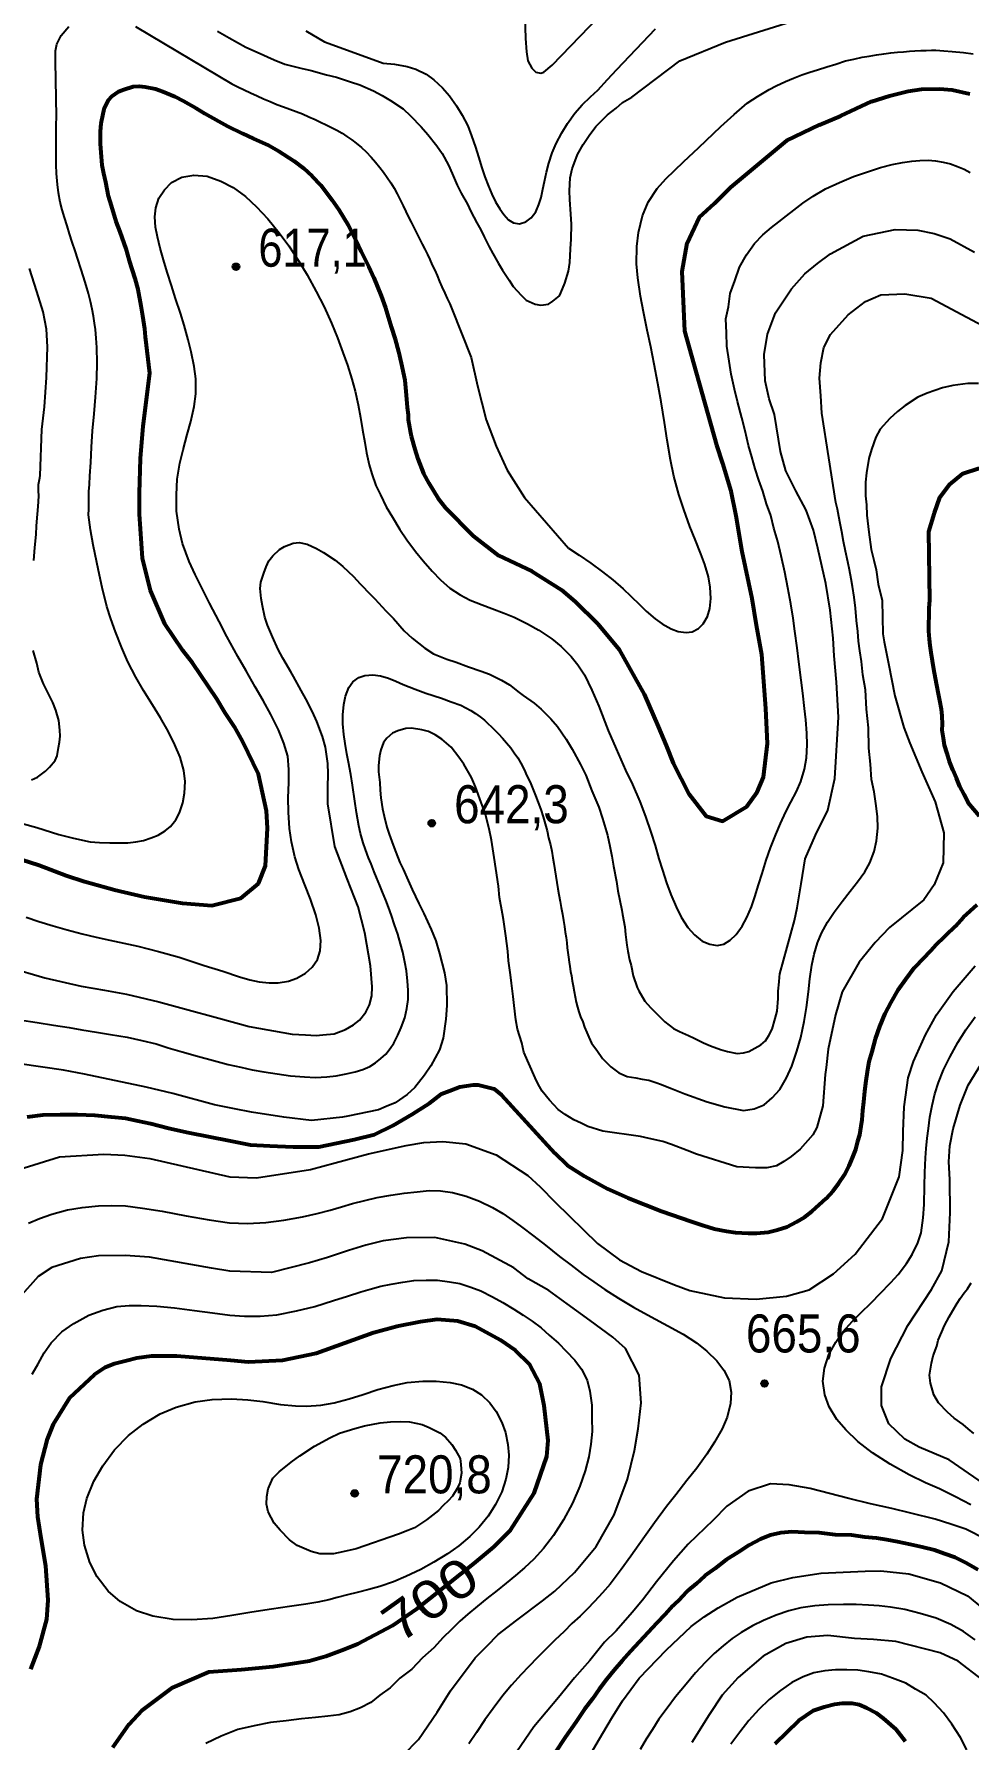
# Model space of a CAD drawing. Header units: metres. Extents: x 552626 to 559174, y 1843804 to 1852371.
# Drawn here: x 557760 to 558177, y 1846339 to 1847101 of the extents above; entities that cross this region are included whole.
import ezdxf
from ezdxf.enums import TextEntityAlignment as Align

# ---------------------------------------------------------------- set-up
doc = ezdxf.new("R2010")
doc.units = ezdxf.units.M
doc.header["$LTSCALE"] = 6.8
for name, color, linetype, lineweight in [('1', 7, 'Continuous', 25), ('2', 7, 'Continuous', 53), ('5', 7, 'Continuous', 25)]:
    doc.layers.add(name, color=color, linetype=linetype, lineweight=lineweight)
doc.layers.add('4', color=7, linetype='Continuous')

msp = doc.modelspace()

# ---------------------------------------------------------------- hatches: boundary and pattern name
at = {"layer": '5'}
for points in [[(557851.4, 1846997.15, 1), (557848.4, 1846997.15, 1)], [(557938.79, 1846748.51, 1), (557935.79, 1846748.51, 1)], [(558087.38, 1846498.22, 1), (558084.38, 1846498.22, 1)], [(557904.39, 1846449.14, 1), (557901.39, 1846449.14, 1)]]:
    msp.add_hatch(color=256, dxfattribs=at).paths.add_polyline_path(points)

# ---------------------------------------------------------------- linework, layer by layer
at = {"layer": '1'}
for points in [[(557978.89, 1847109.08), (557979.23, 1847099.07), (557979.68, 1847093.16), (557980.13, 1847089.07), (557981.95, 1847085.89), (557983.76, 1847084.07), (557986.03, 1847083.61), (557987.39, 1847084.07), (557991.01, 1847087.25), (558011.94, 1847108.8)], [(557769.6, 1847053.38), (557769.61, 1847057.27), (557769.66, 1847060.31), (557769.69, 1847064.26), (557769.37, 1847088.75), (557769.37, 1847093.64), (557769.86, 1847096.58), (557771.81, 1847100.49), (557775.22, 1847104.41)], [(557804.99, 1847104.41), (557848.04, 1847078.89), (557850.69, 1847077.55), (557853.48, 1847076.15), (557856.44, 1847074.75), (557859.3, 1847073.41), (557862.24, 1847072.07), (557865.17, 1847070.89), (557868.11, 1847069.66), (557871.05, 1847068.63), (557873.95, 1847067.54), (557876.83, 1847066.48), (557879.65, 1847065.41), (557882.44, 1847064.09), (557885.18, 1847062.96), (557887.7, 1847061.68), (557890.15, 1847060.57), (557892.56, 1847059.38), (557894.91, 1847058.11), (557897.24, 1847056.75), (557899.35, 1847055.35), (557901.59, 1847053.78), (557903.61, 1847052.32), (557905.87, 1847050.37), (557908.02, 1847048.41), (557910.23, 1847046.07), (557912.2, 1847043.79), (557914.1, 1847041.47), (557915.79, 1847039.31), (557917.4, 1847037.07), (557918.97, 1847034.69), (557920.45, 1847032.23), (557921.89, 1847029.64), (557923.23, 1847027), (557924.53, 1847024.37), (557925.79, 1847021.77), (557926.99, 1847019.35), (557928.16, 1847016.99), (557929.37, 1847014.61), (557930.55, 1847012.26), (557931.89, 1847009.59), (557933.08, 1847007.24), (557934.23, 1847004.91), (557935.34, 1847002.62), (557936.39, 1847000.39), (557937.54, 1846997.9), (557938.61, 1846995.54), (557939.72, 1846993.18), (557940.78, 1846990.58), (557941.87, 1846988.17), (557943.07, 1846985.32), (557944.2, 1846982.92)], [(557841.7, 1847102.39), (557846.79, 1847099.4), (557854.25, 1847095.27), (557859.42, 1847092.95), (557866.88, 1847089.56), (557871.66, 1847087.7), (557878.86, 1847085.87), (557883.48, 1847084.74), (557890.35, 1847082.86), (557894.71, 1847081.78), (557901.02, 1847079.76), (557905.16, 1847078.41), (557911.28, 1847075.79), (557915.11, 1847073.65), (557918.95, 1847071.34), (557924.53, 1847067.66), (557927.88, 1847064.55), (557932.51, 1847059.68)], [(557881.1, 1847102.45), (557889.39, 1847097.56), (557907.91, 1847090.88), (557915.59, 1847088.07), (557920.74, 1847087.69), (557926.32, 1847086.62), (557930.15, 1847085.37), (557934.84, 1847083.15), (557938.22, 1847080.63), (557942.07, 1847077.08), (557945.18, 1847073.49), (557948.4, 1847069.04), (557950.95, 1847064.92), (557953.34, 1847060.03), (557955.11, 1847055.64), (557956.77, 1847050.59), (557958.13, 1847046.18), (557959.66, 1847041.3), (557961.06, 1847037.23), (557962.61, 1847033.07), (557964.16, 1847029.53), (557965.79, 1847026.19), (557967.65, 1847023.05), (557969.44, 1847020.48), (557971.54, 1847018.14), (557973.83, 1847016.82), (557976.46, 1847016.3), (557979.25, 1847017.12), (557981.73, 1847019.01), (557983.76, 1847021.67), (557985.16, 1847024.91), (557986.11, 1847028.07), (557986.93, 1847031.75), (557987.59, 1847035.21), (557988.52, 1847039.45), (557989.52, 1847043.35), (557991.09, 1847047.99), (557992.86, 1847052.16), (557995.32, 1847056.98), (557997.89, 1847061.17), (558001.22, 1847065.74), (558004.49, 1847069.47), (558008.12, 1847073.11), (558011.45, 1847076.05), (558015.78, 1847080.84), (558019.98, 1847085.31), (558037.25, 1847103.43)], [(557932.51, 1847059.68), (557935.48, 1847056.28), (557939.57, 1847051.09), (557941.95, 1847047.71), (557944.71, 1847042.54), (557946.38, 1847038.82), (557948.64, 1847033.59), (557950.46, 1847030.06), (557953.2, 1847025.05), (557954.75, 1847021.74), (557957.39, 1847016.8), (557959.17, 1847013.6), (557960.7, 1847010.44), (557962.87, 1847006.04), (557964.54, 1847003.07), (557967.06, 1846998.53), (557968.89, 1846995.59), (557971.9, 1846991.11), (557973.72, 1846988.32), (557977.16, 1846984.39), (557979.49, 1846982.25), (557983.53, 1846980.39), (557985.99, 1846979.92), (557989.42, 1846980.48), (557991.35, 1846981.78), (557994.31, 1846984.2), (557995, 1846985.44), (557996.76, 1846989.72), (557998.38, 1846995.15), (557999.02, 1846998.96), (557999.31, 1847005.15), (557999.57, 1847009.42), (557999.71, 1847016.17), (557999.45, 1847020.55), (557999.03, 1847027.15), (557998.83, 1847031.04), (557999.16, 1847036.9), (557999.94, 1847040.9), (558002.37, 1847047.33), (558004.94, 1847051.7), (558007.63, 1847055.83), (558010.59, 1847059.75), (558015.8, 1847065), (558019.7, 1847068.03), (558022.43, 1847070.53), (558026.64, 1847072.84), (558048.04, 1847089.07), (558068.4, 1847097.44), (558100.24, 1847107.39)], [(558087.99, 1847076.26), (558091.11, 1847077.9), (558095.19, 1847079.91), (558098.75, 1847081.4), (558102.61, 1847082.93), (558106.07, 1847084.02), (558109.61, 1847085.13), (558113.73, 1847086.45), (558117.69, 1847087.66), (558121.98, 1847089.06), (558125.69, 1847089.88), (558129.46, 1847090.82), (558132.61, 1847091.21), (558135.87, 1847091.73), (558139.14, 1847092.19), (558142.23, 1847092.62), (558145.3, 1847092.97), (558147.96, 1847093.21), (558150.69, 1847093.43), (558153.04, 1847093.58), (558155.67, 1847093.68), (558158.04, 1847093.79), (558160.38, 1847093.84), (558162.43, 1847093.81), (558165.88, 1847093.65), (558169.63, 1847093.29), (558174.76, 1847092.84), (558179.01, 1847092.21)], [(557944.2, 1846982.92), (557945.37, 1846980.54), (557946.34, 1846978.32), (557954.84, 1846956.63), (557957.77, 1846943.9), (557961.67, 1846928.73), (557966.06, 1846916.99), (557970.94, 1846906.23), (557978.75, 1846893.99), (557998.29, 1846871.41), (558003.09, 1846868.24), (558008.37, 1846864.73), (558013.51, 1846860.88), (558018.21, 1846857.22), (558022.74, 1846853.25), (558026.2, 1846850.02), (558030.17, 1846846.15), (558033.1, 1846843.31), (558037.11, 1846839.85), (558040.2, 1846837.67), (558044.21, 1846835.34), (558047.35, 1846834.23), (558050.85, 1846833.67), (558053.63, 1846834.07), (558056.42, 1846835.56), (558058.53, 1846837.66), (558060.41, 1846840.84), (558061.47, 1846844.51), (558061.98, 1846848.9), (558061.59, 1846853.93), (558060.8, 1846858.6), (558059.21, 1846864.14), (558057.47, 1846868.9), (558054.96, 1846875.26), (558052.57, 1846881.12), (558049.79, 1846888.62), (558047.58, 1846895.44), (558045.44, 1846903.51), (558043.95, 1846910.86), (558042.43, 1846919.61), (558041.24, 1846927.56), (558039.73, 1846936.84), (558038.32, 1846944.97), (558036.67, 1846953.57), (558035.08, 1846961.28), (558033.47, 1846968.81), (558031.8, 1846976.94), (558030.45, 1846983.92), (558029.25, 1846992.15), (558028.77, 1846998.45), (558028.85, 1847006.18), (558029.65, 1847012.49), (558031.44, 1847019.93), (558033.96, 1847025.96), (558037.91, 1847032.03), (558041.86, 1847036.45), (558049.72, 1847044.07), (558056.52, 1847050.35), (558066.4, 1847059.76), (558072.38, 1847065.12), (558078.13, 1847070.2), (558080.6, 1847071.8), (558082.78, 1847073.17), (558085, 1847074.57), (558087.99, 1847076.26)], [(557815.14, 1846743.22), (557818.31, 1846745.09), (557820.7, 1846747.08), (557822.99, 1846750.03), (557824.64, 1846753.19), (557826.11, 1846757.58), (557826.96, 1846761.9), (557827.18, 1846767.22), (557826.59, 1846772.1), (557824.9, 1846778), (557822.61, 1846783.49), (557819.57, 1846789.63), (557816.18, 1846795.55), (557812.56, 1846801.46), (557808.64, 1846807.78), (557805.19, 1846813.72), (557801.61, 1846820.7), (557798.85, 1846826.95), (557796.08, 1846834.03), (557794.05, 1846839.85), (557792.28, 1846845.39), (557790.19, 1846853.81), (557788.48, 1846861.47), (557786.11, 1846872.95), (557785, 1846879.58), (557784.02, 1846886.35), (557784.15, 1846888.87), (557784.15, 1846891.5), (557784.24, 1846894.43), (557784.2, 1846896.72), (557784.43, 1846899.89), (557784.6, 1846903.74), (557785.01, 1846909.64), (557785.39, 1846916.48), (557785.88, 1846923.81), (557786.55, 1846931.49), (557787.19, 1846938.84), (557787.72, 1846947.23), (557787.93, 1846954.23), (557787.82, 1846960.99), (557787.53, 1846965.22), (557787.12, 1846969.02), (557786.72, 1846971.96), (557786.24, 1846975.09), (557785.65, 1846978.25), (557784.9, 1846981.65), (557783.99, 1846985.15), (557782.96, 1846988.79), (557781.79, 1846992.58), (557780.6, 1846996.36), (557779.27, 1847000.52), (557778.06, 1847004.2), (557776.8, 1847008.1), (557775.6, 1847011.77), (557774.48, 1847015.35), (557773.37, 1847019.11), (557772.34, 1847022.61), (557771.42, 1847026.02), (557770.68, 1847030.19), (557770.14, 1847033.91), (557769.77, 1847038.76), (557769.62, 1847042.71), (557769.56, 1847046.83), (557769.57, 1847050.46), (557769.6, 1847053.38)], [(558091.77, 1846874.44), (558090.09, 1846880.38), (558088.63, 1846886.07), (558086.81, 1846891.23), (558085.14, 1846896.87), (558083.31, 1846901.74), (558081.7, 1846906.87), (558080.16, 1846912.16), (558078.78, 1846917.25), (558077.19, 1846923.89), (558075.68, 1846929.69), (558073.83, 1846936.9), (558072.53, 1846942.51), (558070.92, 1846949.2), (558070.16, 1846954.95), (558069.02, 1846961.66), (558068.96, 1846967.58), (558068.66, 1846973.86), (558069.82, 1846979.22), (558070.6, 1846985.18), (558072.62, 1846990.85), (558074.74, 1846996.96), (558077.83, 1847002.38), (558081.45, 1847007.48), (558085.08, 1847011.38), (558089.02, 1847014.66), (558092.28, 1847017.19), (558095.73, 1847019.8), (558098.93, 1847022.36), (558102.92, 1847025.47), (558107.54, 1847028.6), (558113.09, 1847031.9), (558119.3, 1847034.75), (558125.64, 1847037.44), (558131.86, 1847039.6), (558137.64, 1847041.45), (558142.85, 1847042.81), (558147.54, 1847043.75), (558151.61, 1847044.36), (558155.29, 1847044.61), (558158.9, 1847044.72), (558162.28, 1847044.45), (558165.72, 1847043.88), (558168.93, 1847043.07), (558171.98, 1847041.95), (558174.97, 1847040.72), (558177.78, 1847039.21)], [(557826.26, 1846915.4), (557828.09, 1846922.16), (557829.77, 1846928.01), (557831.26, 1846934.64), (557831.98, 1846940.41), (557831.92, 1846947.1), (557831.21, 1846952.63), (557829.9, 1846959.19), (557828.61, 1846964.47), (557826.77, 1846971.02), (557825.1, 1846976.46), (557822.95, 1846983), (557821.1, 1846988.73), (557819.21, 1846994.73), (557817.6, 1847000.29), (557816.11, 1847005.39), (557814.81, 1847010.45), (557813.95, 1847014.78), (557813.64, 1847019.49), (557814.1, 1847023.52), (557815.47, 1847027.81), (557817.9, 1847031.48), (557821.14, 1847034.82), (557825.76, 1847037.16), (557831.05, 1847038), (557837.07, 1847037.57), (557843.14, 1847035.36), (557848.64, 1847032.55), (557854.13, 1847028.5), (557859.01, 1847023.92), (557864.14, 1847018.55), (557869.16, 1847012.26), (557873.45, 1847006.5), (557877.92, 1846999.65), (557881.63, 1846993.45), (557885.76, 1846986.1), (557889.21, 1846979.17), (557892.51, 1846971.91), (557895.18, 1846965.39), (557897.62, 1846958.87), (557899.7, 1846953.18), (557901.68, 1846946.91), (557903.13, 1846941.57), (557904.45, 1846935.45), (557905.47, 1846929.81), (557906.42, 1846924.26), (557907.37, 1846918.6), (557908.16, 1846914.05), (557909.33, 1846908.64), (557910.51, 1846904.62), (557912.38, 1846899.4), (557914.36, 1846895.18), (557917.02, 1846889.91), (557919.73, 1846885.19), (557923.04, 1846879.77), (557926.25, 1846875.08), (557930, 1846869.98), (557933.44, 1846865.69), (557937.47, 1846861.07), (557941.19, 1846857.28), (557945.4, 1846853.53), (557949.98, 1846850.59), (557954.45, 1846848.18), (557959.77, 1846846.07), (557964.17, 1846844.46)], [(558086.16, 1846946.1), (558085.71, 1846957.92), (558087.25, 1846967.07), (558090.72, 1846976.6), (558097.86, 1846987.31), (558103.94, 1846993.94), (558109.5, 1846998.54), (558115.39, 1847002.87), (558129.86, 1847010.77), (558144.27, 1847013.79), (558154.35, 1847013.43), (558161.67, 1847011.99), (558168.79, 1847009.61), (558179.66, 1847003.71)], [(557761.75, 1846899.89), (557762.34, 1846902.82), (557762.49, 1846903.88), (557763.26, 1846924.37), (557764.41, 1846934.59), (557765.36, 1846947.65), (557765.8, 1846961.36), (557765.25, 1846969.2), (557763.85, 1846976.93), (557760.98, 1846986.05), (557757.69, 1846996.28)], [(558119.66, 1846882.37), (558119.07, 1846885.51), (558118.41, 1846888.86), (558117.68, 1846891.88), (558111.46, 1846931.68), (558110.97, 1846939.5), (558110.48, 1846947.33), (558110.97, 1846954.18), (558112.44, 1846961.03), (558115.36, 1846966.91), (558123.17, 1846975.71), (558130.98, 1846981.59), (558137.81, 1846984.52), (558148.54, 1846985.01), (558160.25, 1846983.05), (558192.16, 1846966.14)], [(558016.89, 1846738.29), (558017.75, 1846733.74), (558018.39, 1846729.36), (558019.82, 1846722.51), (558020.44, 1846718.31), (558022.18, 1846709.69), (558022.42, 1846707.82), (558023.49, 1846702.26), (558023.83, 1846698.79), (558024.42, 1846694.11), (558024.85, 1846691.41), (558025.53, 1846687.5), (558026.31, 1846685.04), (558027.27, 1846680.41), (558028.97, 1846675.2), (558029.74, 1846673.59), (558032.41, 1846668.99), (558034.95, 1846666.17), (558038.85, 1846662.29), (558041.34, 1846659.84), (558045.24, 1846656.82), (558047.88, 1846655.44), (558051.9, 1846653.66), (558054.52, 1846652.47), (558058.67, 1846650.42), (558061.69, 1846649.09), (558066.27, 1846647.39), (558069.33, 1846646.53), (558073.71, 1846645.66), (558076.43, 1846645.9), (558078.82, 1846646.58), (558084.26, 1846649.45), (558086.25, 1846651.27), (558087.8, 1846653.71), (558089.31, 1846656.49), (558090.61, 1846661.25), (558091.46, 1846664.6), (558091.94, 1846670.17), (558092.02, 1846673.45), (558092.41, 1846677.64), (558092.6, 1846679.72), (558092.66, 1846681.26), (558099.34, 1846705.01), (558100.5, 1846710.7), (558102.22, 1846721.45), (558103.98, 1846732.6), (558108.68, 1846743.25), (558114.2, 1846754.29), (558117.31, 1846768.48), (558118.91, 1846795.85), (558118.09, 1846811.56), (558117.04, 1846823.36), (558116.49, 1846831.2), (558115.21, 1846843.69), (558113.28, 1846855.66), (558109.72, 1846871.46), (558107.72, 1846879.4), (558104.44, 1846888.34), (558099.91, 1846896.97), (558095.34, 1846905.88), (558092.95, 1846914.64), (558092.95, 1846914.64), (558090.32, 1846931.06), (558087.99, 1846938.09), (558086.16, 1846946.1)], [(558181.43, 1846944.98), (558176.61, 1846944.93), (558169.97, 1846944.08), (558165.36, 1846942.97), (558158.56, 1846940.61), (558154.36, 1846938.88), (558148.71, 1846935.15), (558145.2, 1846932.42), (558141.82, 1846929.29), (558137.46, 1846924.55), (558135.63, 1846920.93), (558133.68, 1846915.47), (558132.4, 1846911.41), (558131.38, 1846905.06)], [(557756.21, 1846706.61), (557761.93, 1846704.68), (557768.32, 1846702.74), (557774.49, 1846700.88), (557781.21, 1846699.17), (557787.47, 1846697.6), (557793.62, 1846696.29), (557799.87, 1846694.88), (557806.11, 1846693.65), (557815.24, 1846691.18), (557824.48, 1846688.64), (557835.74, 1846685.01), (557844.06, 1846682.36), (557851.42, 1846679.89), (557856.06, 1846678.62), (557860.23, 1846677.68), (557864.7, 1846677.21), (557868.74, 1846677.2), (557873.3, 1846677.96), (557877.04, 1846679.27), (557881, 1846681.53), (557883.87, 1846684.17), (557886.27, 1846687.59), (557887.42, 1846691.56), (557887.81, 1846696.08), (557887.07, 1846701.63), (557885.54, 1846707.63), (557883.11, 1846714.64), (557880.6, 1846720.98), (557878.01, 1846727.8), (557876.19, 1846733.5), (557874.67, 1846740.22), (557873.82, 1846746.2), (557873.29, 1846753.5), (557873.21, 1846759.81), (557873.43, 1846766.67), (557873.43, 1846772.47), (557872.99, 1846778.44), (557871.33, 1846784.29), (557868.93, 1846790.32), (557865.4, 1846797.17), (557862, 1846803.36), (557858.45, 1846809.47), (557854.41, 1846816.54), (557850.67, 1846823.02), (557845.86, 1846831.97), (557842.32, 1846838.63), (557838.1, 1846846.81), (557835.32, 1846852.2), (557831.69, 1846859.59), (557829.02, 1846865.46), (557826.04, 1846873.43), (557824.56, 1846879.95), (557823.26, 1846887.91), (557823.27, 1846895.16), (557823.69, 1846902.21), (557824.84, 1846909.36), (557826.26, 1846915.4)], [(558131.38, 1846905.06), (558131.03, 1846900.86), (558130.98, 1846894.78), (558131.36, 1846890.75), (558131.63, 1846886.21), (558132.43, 1846878.57), (558133.57, 1846870.8), (558134.7, 1846866.02), (558135.77, 1846861.74), (558136.67, 1846855.36), (558138.43, 1846847.99), (558138.67, 1846833.15), (558139.26, 1846829.59), (558141.19, 1846819.91), (558144.01, 1846805.45), (558148.08, 1846791.3), (558150.82, 1846784.32), (558156.17, 1846771.47), (558162.15, 1846758.14), (558165.91, 1846744.23), (558165.72, 1846730.84), (558161.64, 1846720.98), (558157, 1846714.36), (558141.74, 1846701.96), (558135.25, 1846695.25), (558128.16, 1846686.46), (558120.62, 1846673.15), (558117.58, 1846662.99), (558114.33, 1846647.64), (558113.35, 1846639.46), (558112.92, 1846636.24), (558111.89, 1846622.22), (558109.23, 1846612.61), (558107.39, 1846609.38), (558101.86, 1846602.91), (558097.71, 1846599.68), (558094.49, 1846597.37), (558091.26, 1846595.52), (558086.89, 1846594.59), (558081.82, 1846594.59), (558073.52, 1846595.06), (558055.49, 1846600.72), (558051.31, 1846602.29), (558044.42, 1846604.94), (558040.44, 1846606.34), (558034.39, 1846607.67), (558030.56, 1846608.62), (558013.62, 1846611), (558006.94, 1846613.08), (558003.95, 1846614.46), (558000.72, 1846616.08), (557996.81, 1846618.39), (557993.81, 1846620.7), (557989.89, 1846624.86), (557986.67, 1846628.79), (557984.83, 1846632.02), (557983.44, 1846634.79), (557978.44, 1846646.27), (557977.45, 1846650.42), (557975.64, 1846656.56), (557974.83, 1846660.73), (557974.03, 1846667.09), (557973.62, 1846671.12), (557972.87, 1846677.11), (557972.51, 1846680.77)], [(557759.64, 1846865.91), (557760.14, 1846871.77), (557760.67, 1846877.44), (557760.84, 1846881.36), (557761.23, 1846886.63), (557761.56, 1846890.09), (557761.93, 1846894.69), (557761.71, 1846897.23), (557761.75, 1846899.89)], [(558017.21, 1846639.66), (558020.89, 1846637.01), (558024.58, 1846635.34), (558028.36, 1846634.75), (558031.31, 1846634.26), (558034.24, 1846633.71), (558036.08, 1846633.15), (558037.8, 1846632.56), (558039.47, 1846632.01), (558044.33, 1846629.96), (558050.27, 1846627.67), (558060.23, 1846624), (558068.16, 1846621.79), (558076.47, 1846620.22), (558081.27, 1846620.93), (558085.73, 1846622.72), (558089.36, 1846625.84), (558092.7, 1846629.63), (558095.69, 1846634.81), (558098.06, 1846640.06), (558100.38, 1846646.67), (558102.12, 1846652.78), (558103.63, 1846659.93), (558104.64, 1846666.15), (558105.47, 1846673.15), (558106.19, 1846679.04), (558107, 1846685.14), (558107.98, 1846690.06), (558109.47, 1846695.09), (558111.31, 1846699.45), (558114, 1846704.28), (558117.02, 1846708.86), (558120.56, 1846713.59), (558124.16, 1846718.11), (558127.46, 1846722.29), (558130.61, 1846726.81), (558132.92, 1846730.87), (558134.9, 1846735.94), (558135.95, 1846740.7), (558136.45, 1846746.3), (558136.28, 1846751.5), (558135.63, 1846757.29), (558134.78, 1846762.57), (558133.72, 1846768.12), (558133.2, 1846774.87), (558132.45, 1846782.06), (558132.33, 1846791.21), (558131.47, 1846799.49), (558130.97, 1846808.1), (558129.84, 1846814.79), (558129.16, 1846820.73), (558128.42, 1846825.48), (558127.92, 1846829.92), (558127.49, 1846834.25), (558127.02, 1846839.13), (558126.51, 1846844.55), (558125.86, 1846849.59), (558125.2, 1846854.32), (558124.56, 1846857.75), (558123.76, 1846861.71), (558123.01, 1846865.36), (558121.98, 1846870.06), (558121.16, 1846874.36), (558120.35, 1846878.67), (558119.66, 1846882.37)], [(557890.97, 1846764.42), (557891.06, 1846770.61), (557890.87, 1846775.14), (557889.85, 1846782.52), (557888.49, 1846787.29), (557886.05, 1846793.92), (557883.99, 1846798.22), (557881.08, 1846804.03), (557878.98, 1846807.85), (557875.54, 1846814.07), (557874.33, 1846816.2), (557870.81, 1846822.31), (557868.71, 1846826.14), (557866.2, 1846831.81), (557864.02, 1846837.04), (557862.83, 1846840.51), (557861.72, 1846845.59), (557861.11, 1846848.93), (557860.73, 1846853.45), (557861.05, 1846856.24), (557862.26, 1846860.19), (557863.43, 1846863), (557864.52, 1846865.7), (557866.32, 1846868.02), (557869.3, 1846870.77), (557871.51, 1846872.09), (557875.4, 1846873.62), (557878.13, 1846873.87), (557881.63, 1846873.16), (557885.87, 1846871.22), (557889.03, 1846869.44), (557894.12, 1846865.99), (557897.59, 1846863.29), (557902.34, 1846858.75), (557905.32, 1846855.42), (557910.12, 1846850.51), (557911.85, 1846848.83), (557916.8, 1846843.46), (557920.18, 1846839.99), (557925.04, 1846834.52), (557928.5, 1846831.15), (557934.19, 1846826.74), (557938.01, 1846824.27), (557944.02, 1846821.79), (557948.18, 1846820.41), (557953.75, 1846818.45), (557959.31, 1846816.49), (557963.1, 1846815.06), (557968.47, 1846812.41), (557972.06, 1846810.29), (557976.38, 1846806.94), (557978.06, 1846805.63), (557982.96, 1846802.16), (557986.14, 1846799.52), (557990.49, 1846795.12), (557993.39, 1846791.68), (557997.32, 1846786.1), (557999.96, 1846781.68), (558003.68, 1846774.73), (558006.08, 1846770), (558008.76, 1846763.02), (558011.97, 1846755.63), (558013.53, 1846750.7), (558015.8, 1846743.19), (558016.89, 1846738.29)], [(557964.17, 1846844.46), (557969.61, 1846842.42), (557974.12, 1846840.54), (557980.11, 1846837.57), (557985.11, 1846834.81), (557990.95, 1846830.84), (557995.05, 1846827.48), (557999.53, 1846822.99), (558002.48, 1846819.22), (558005.53, 1846814.83), (558008.72, 1846807.93), (558011.84, 1846800.75), (558016.1, 1846789.98), (558019.64, 1846781.8), (558023.83, 1846772.21), (558026.91, 1846765.82), (558030.17, 1846758.22), (558032.79, 1846751.52), (558035.17, 1846744.46), (558037, 1846738.6), (558038.74, 1846732.69), (558040.32, 1846727.52), (558042.16, 1846721.86), (558044.03, 1846716.73), (558046.36, 1846711.15), (558048.64, 1846706.56), (558051.58, 1846701.97), (558054.6, 1846698.63), (558058.02, 1846695.9), (558061.52, 1846694.5), (558064.69, 1846693.92), (558067.78, 1846694.52), (558070.59, 1846696.25), (558073.24, 1846698.86), (558075.91, 1846702.58), (558077.99, 1846706.42), (558080.05, 1846711.18), (558081.53, 1846715.57), (558083.19, 1846721), (558084.76, 1846726.06), (558086.69, 1846732.09), (558088.59, 1846737.46), (558090.87, 1846743.5), (558092.98, 1846748.47), (558095.42, 1846753.64), (558097.68, 1846757.88), (558100.09, 1846762.72), (558102.05, 1846767.22), (558103.69, 1846772.7), (558104.62, 1846777.69), (558104.97, 1846783.58), (558104.83, 1846788.78), (558104.34, 1846794.78), (558103.79, 1846799.72), (558102.97, 1846806.63), (558102.26, 1846812.39), (558101.25, 1846820.59), (558100.44, 1846826.93), (558099.44, 1846834.35), (558098.66, 1846840.17), (558097.58, 1846846.61), (558096.33, 1846853.71), (558094.88, 1846860.75), (558093.26, 1846867.97), (558091.77, 1846874.44)], [(557758.61, 1846767.97), (557761.22, 1846769.15), (557764.78, 1846771.78), (557766.65, 1846773.53), (557769.13, 1846776.5), (557769.99, 1846778.7), (557770.59, 1846782.29), (557771.03, 1846784.81), (557771.37, 1846787.42), (557771.31, 1846790.17), (557770.77, 1846794.47), (557769.44, 1846799.05), (557768.17, 1846802.4), (557765.62, 1846807.59), (557763.89, 1846810.79), (557761.9, 1846816.05), (557760.93, 1846820.01), (557759.27, 1846825.7)], [(557890.48, 1846635.21), (557894.68, 1846635.73), (557899.15, 1846636.51), (557903.09, 1846637.41), (557906.55, 1846638.55), (557909.65, 1846639.88), (557912.13, 1846641.49), (557914.57, 1846643.36), (557916.75, 1846645.4), (557918.76, 1846647.84), (557920.33, 1846650.3), (557922.21, 1846653.77), (557923.64, 1846657.32), (557925.25, 1846661.62), (557926.12, 1846665.75), (557926.72, 1846669.72), (557926.77, 1846673.98), (557926.46, 1846677.99), (557926.06, 1846682.56), (557925.3, 1846686.46), (557924.45, 1846690.85), (557923.29, 1846694.71), (557922.09, 1846699.03), (557920.73, 1846703.2), (557919.38, 1846707.24), (557918.02, 1846710.99), (557916.75, 1846714.13), (557915.35, 1846717.75), (557914.05, 1846720.75), (557912.63, 1846724.22), (557911.55, 1846726.82), (557910.18, 1846730.35), (557909.1, 1846733.12), (557907.71, 1846736.86), (557906.66, 1846739.83), (557905.52, 1846743.97), (557904.76, 1846747.31), (557903.76, 1846753.33), (557902.93, 1846758.37), (557901.86, 1846765.58), (557901.1, 1846770.22), (557900.17, 1846775.83), (557899.46, 1846779.56), (557898.62, 1846784.16), (557898.03, 1846788.1), (557897.56, 1846792.89), (557897.55, 1846797), (557897.99, 1846801.61), (557898.83, 1846805.35), (557900.29, 1846809.1), (557902.05, 1846811.62), (557904.69, 1846813.67), (557907.47, 1846814.58), (557911.03, 1846814.85), (557914.37, 1846814.37), (557917.97, 1846813.39), (557921.33, 1846812.02), (557924.58, 1846810.53), (557929.9, 1846808.46), (557934.71, 1846806.62), (557941.65, 1846804.34), (557945.93, 1846802.83), (557950.34, 1846801.23), (557952.47, 1846800.15), (557954.69, 1846798.88)], [(557954.69, 1846798.88), (557956.9, 1846797.57), (557958.95, 1846796.05), (557960.84, 1846794.62), (557962.41, 1846793.05), (557963.94, 1846791.62), (557965.41, 1846790.1), (557967.1, 1846788.43), (557968.86, 1846786.58), (557970.71, 1846784.44), (557972.55, 1846782.25), (557974.15, 1846780.01), (557975.78, 1846777.7), (557977.08, 1846775.29), (557978.53, 1846772.57), (557979.8, 1846769.72), (557981.21, 1846766.82), (557982.45, 1846763.9), (557983.68, 1846760.96), (557984.88, 1846757.8), (557985.95, 1846754.61), (557987.06, 1846751.38), (557987.88, 1846748.28), (557988.78, 1846745.16), (557989.49, 1846742.01), (557990.25, 1846738.88), (557990.85, 1846736.01), (557991.42, 1846733.12), (557991.87, 1846730.52), (557992.29, 1846727.63), (557992.73, 1846724.86), (557993.14, 1846722.07), (557993.64, 1846719.18), (557994.05, 1846716.66), (557994.62, 1846713.61), (557995.08, 1846710.91), (557995.62, 1846707.89), (557996.1, 1846705.14), (557996.53, 1846702.46), (557996.93, 1846699.91), (557997.26, 1846697.45), (557997.55, 1846695.08), (557997.82, 1846692.85), (557998.06, 1846690.71), (557998.34, 1846688.66), (557998.64, 1846686.4), (557998.96, 1846684.49), (557999.28, 1846682.33), (557999.63, 1846680.41), (557999.97, 1846678.18), (558000.43, 1846675.93), (558000.85, 1846673.41), (558001.38, 1846670.94), (558001.82, 1846668.63), (558002.38, 1846666.33), (558003.02, 1846664.28), (558003.76, 1846662.05), (558004.69, 1846659.81), (558005.53, 1846657.41), (558006.51, 1846655.04), (558007.41, 1846652.98), (558008.6, 1846650.32), (558010.95, 1846647.2), (558013.57, 1846643.41), (558017.21, 1846639.66)], [(557972.51, 1846680.77), (557971.63, 1846687.02), (557971.28, 1846691.35), (557970.41, 1846698.27), (557969.31, 1846705.54), (557968.9, 1846708.06), (557967.61, 1846715.31), (557967.06, 1846720.46), (557965.89, 1846728.3), (557965.18, 1846733.24), (557963.93, 1846740.97), (557962.92, 1846745.97), (557961.18, 1846753.07), (557959.44, 1846757.79), (557956.77, 1846764.77), (557955, 1846769.02), (557951.61, 1846774.86), (557949.4, 1846778.1), (557945.9, 1846782.51), (557941.75, 1846786.07), (557938.85, 1846787.99), (557935.81, 1846789.51), (557932.86, 1846790.28), (557928.31, 1846790.95), (557925.67, 1846790.8), (557922.19, 1846789.8), (557919.85, 1846788.75), (557917.28, 1846786.52), (557915.8, 1846784.63), (557914.52, 1846781.24), (557913.99, 1846778.61), (557913.57, 1846774.37), (557913.47, 1846771.42), (557914.05, 1846766.74), (557914.21, 1846763.24), (557914.63, 1846759.88), (557915.34, 1846754.93), (557916.03, 1846751.69), (557917.31, 1846746.82), (557918.27, 1846743.71), (557920.13, 1846738.72), (557921.28, 1846735.63), (557923.09, 1846731.01), (557924.5, 1846728.05), (557926.76, 1846722.92), (557928.59, 1846718.97), (557931.57, 1846712.6), (557933.73, 1846708.21), (557937, 1846701.12), (557939.07, 1846695.96), (557940.81, 1846690.39), (557943.03, 1846681.73), (557943.95, 1846675.96), (557944.11, 1846667.05), (557943.63, 1846661), (557942.42, 1846652.49), (557940.78, 1846647.35), (557936.93, 1846640.21), (557934.13, 1846635.97), (557929.8, 1846630.39), (557926.38, 1846627.3), (557920.96, 1846623.59), (557916.99, 1846621.95), (557913.47, 1846620.46), (557899.87, 1846617.68)], [(557748.35, 1846684.28), (557764.49, 1846679.41), (557780.77, 1846675.7), (557791.19, 1846673.98), (557801.04, 1846672.2), (557815.43, 1846668.68), (557826.87, 1846665.66), (557842.21, 1846661.4), (557855.75, 1846657.78), (557874.96, 1846654.31), (557880.98, 1846653.93), (557885.68, 1846653.75), (557888.69, 1846653.93), (557893.76, 1846654.5), (557898.84, 1846656.39), (557902.41, 1846658.46), (557905.05, 1846660.53), (557907.87, 1846664.12), (557909.56, 1846667.32), (557910.5, 1846671.47), (557910.69, 1846675.43), (557910, 1846684.85), (557907.43, 1846699.62), (557904.4, 1846711.17), (557899.53, 1846723.64), (557894.05, 1846738.19), (557890.93, 1846757.19), (557890.97, 1846764.42)], [(557755.09, 1846748.27), (557760.91, 1846746.64), (557770.77, 1846743.49), (557777.27, 1846741.86), (557784.81, 1846740.18), (557788.93, 1846739.9), (557793.62, 1846739.75), (557797.52, 1846739.7), (557801.61, 1846739.81), (557805.13, 1846740.19), (557808.58, 1846740.83), (557812.05, 1846741.93), (557815.14, 1846743.22)], [(558138.49, 1846571.89), (558146.07, 1846590.52), (558147.61, 1846602.36), (558147.84, 1846610.87), (558148.19, 1846621.83), (558150.02, 1846634.71), (558152.41, 1846642.06), (558157.82, 1846653.95), (558162.73, 1846662.9), (558170.05, 1846673.31), (558179.98, 1846684.76)], [(557753.2, 1846660.74), (557761.12, 1846659.48), (557768.38, 1846658.33), (557775.4, 1846657.26), (557781.13, 1846656.25), (557787.63, 1846655.18), (557793.92, 1846654.13), (557801.35, 1846652.93), (557807.82, 1846651.45), (557814.22, 1846649.93), (557819.65, 1846648.18), (557825.91, 1846646.37), (557832.64, 1846644.4), (557839.88, 1846642.52), (557846.46, 1846640.81), (557852, 1846639.49), (557857.19, 1846638.37), (557862.32, 1846637.45), (557868.31, 1846636.5), (557874.22, 1846635.69), (557880.5, 1846635.18), (557885.42, 1846634.96), (557890.48, 1846635.21)], [(558178, 1846444.03), (558171.21, 1846447.58), (558164.02, 1846451.21), (558157.83, 1846453.83), (558150.49, 1846457.39), (558141.98, 1846462.16), (558134.1, 1846467.29), (558127.54, 1846472.3), (558122.13, 1846477.47), (558118.24, 1846482.17), (558114.76, 1846487.86), (558112.74, 1846493.09), (558111.91, 1846499.28), (558112.69, 1846505.11), (558114.6, 1846511.17), (558117.7, 1846516.69), (558120.82, 1846521.24), (558125.19, 1846526.03), (558128.65, 1846529.54), (558133.81, 1846534.58), (558137.42, 1846538.22), (558142.35, 1846543.36), (558145.5, 1846546.98), (558149.31, 1846551.85), (558151.83, 1846555.91), (558154.29, 1846561.03), (558155.77, 1846565.51), (558156.76, 1846572.28), (558157.13, 1846578.23), (558157.38, 1846586.56), (558157.51, 1846592.56), (558157.78, 1846599.09), (558158.09, 1846603.26), (558158.44, 1846607.8), (558159.04, 1846612.15), (558159.65, 1846617.27), (558160.78, 1846622.39), (558161.88, 1846627.69), (558163.54, 1846632.74), (558165.82, 1846638.38), (558168.6, 1846644.08), (558172.22, 1846650.51), (558175.77, 1846656.2), (558179.9, 1846661.98)], [(558209.58, 1846435.64), (558168.39, 1846464.08), (558154.89, 1846469.72), (558148.53, 1846473.38), (558141.35, 1846480.25), (558138.18, 1846488.33), (558138.12, 1846496.8), (558142.29, 1846509.4), (558149.93, 1846524.16), (558160.42, 1846540.28), (558165.12, 1846548.63), (558168.25, 1846561.53), (558168.76, 1846574.68), (558168.65, 1846589.32), (558168.22, 1846597.32), (558168.63, 1846604.41), (558170.13, 1846611.93), (558173.26, 1846622.53), (558176.88, 1846631.47), (558188.55, 1846650.76)], [(557899.87, 1846617.68), (557897.5, 1846617.16), (557883.59, 1846615.7), (557871.19, 1846617.16), (557856.82, 1846619.39), (557849.3, 1846620.89), (557840.3, 1846622.78), (557821.7, 1846627.78), (557809.85, 1846630.61), (557782.23, 1846636.49), (557772.82, 1846638.19), (557742.92, 1846642.58)], [(557752.93, 1846593.86), (557771.06, 1846599.44), (557790.89, 1846600.63), (557800.29, 1846600.23), (557811.4, 1846598.75), (557847.21, 1846590.58), (557859.06, 1846590.06), (557883.17, 1846593.8), (557894.16, 1846596.76), (557909.04, 1846600.78), (557925.81, 1846604.6), (557933.7, 1846605.88), (557942.26, 1846606.38), (557952.45, 1846605.36), (557966, 1846600.44), (557980.25, 1846591.16), (557985.77, 1846586.1), (557992.39, 1846579.17), (558011.36, 1846560.84), (558021.2, 1846553.45), (558030.91, 1846548.2), (558045.74, 1846542.3), (558052.52, 1846539.84), (558068.03, 1846536.46), (558082.19, 1846535.94), (558095.69, 1846537.2), (558105.82, 1846540.05), (558116.72, 1846547.17), (558126.39, 1846556), (558138.49, 1846571.89)], [(557757.3, 1846569.79), (557762.16, 1846572), (557767.62, 1846573.95), (557774.68, 1846575.77), (557781.24, 1846576.88), (557788.51, 1846577.62), (557794.52, 1846577.69), (557800.56, 1846577.55), (557808.08, 1846576.54), (557816.89, 1846575.17), (557827.68, 1846573.1), (557837.85, 1846571.39), (557847.05, 1846570), (557854.98, 1846569.71), (557863.18, 1846570.13), (557871.21, 1846571.26), (557879.64, 1846572.66), (557886.08, 1846574.23), (557891.87, 1846575.71), (557897.03, 1846577.2), (557901.91, 1846578.6), (557907.48, 1846579.98), (557912.93, 1846581.25), (557919.02, 1846582.29), (557925.05, 1846583.31), (557930.8, 1846583.91), (557936.13, 1846584.41), (557941.22, 1846584.28), (557946.53, 1846583.6), (557952.63, 1846581.89), (557958.67, 1846579.72), (557964.38, 1846576.86), (557969, 1846574.19), (557973.48, 1846571.11), (557977.41, 1846568.25)], [(557977.41, 1846568.25), (557982.91, 1846564.04), (557988.07, 1846560.05), (557994.4, 1846555.02), (557999.55, 1846551.1), (558004.94, 1846546.91), (558009.69, 1846543.68), (558014.56, 1846540.28), (558020.75, 1846536.39), (558027.43, 1846532.4), (558035.31, 1846528.05), (558042.71, 1846524.03), (558049.53, 1846520.2), (558055.46, 1846516.35), (558060.15, 1846512.65), (558064.56, 1846508.41), (558067.69, 1846504.11), (558070.03, 1846499.59), (558070.92, 1846494.32), (558070.74, 1846489.25), (558069.17, 1846483.24), (558066.97, 1846478.03), (558063.6, 1846471.99), (558060.08, 1846466.7), (558055.59, 1846460.46), (558051.21, 1846454.86), (558046.29, 1846448.5), (558042.15, 1846443.28), (558036.76, 1846435.92), (558032.26, 1846429.73), (558026.19, 1846421.12), (558021.85, 1846415.15), (558016.96, 1846408.65), (558013.55, 1846404.7), (558010.02, 1846400.8), (558006.7, 1846397.48), (558003.5, 1846394.22), (557999.91, 1846390.97), (557996.39, 1846387.45), (557992.29, 1846383.58), (557988.37, 1846379.63), (557984.55, 1846375.83), (557980.67, 1846371.86), (557977.19, 1846368.2), (557972.89, 1846363.39), (557969.11, 1846358.83), (557964.79, 1846353.1), (557961.07, 1846347.9), (557957.23, 1846342.25), (557953.89, 1846337.32)], [(557924.71, 1846332.35), (557931.32, 1846339.21), (557939.72, 1846351.33), (557945.7, 1846361), (557956.65, 1846375.74), (557961.9, 1846380.85), (557966.99, 1846386.09), (557975.25, 1846392.44), (557986.82, 1846401.08), (557992.3, 1846405.5), (558001.04, 1846413.79), (558010.64, 1846425.48), (558018.79, 1846439.59), (558024.72, 1846455.42), (558027.84, 1846468.32), (558029.5, 1846478.02), (558030.79, 1846489.53), (558029.95, 1846501.94), (558023.87, 1846513.82), (558018.18, 1846519), (558008.06, 1846526.36), (557997.78, 1846533.84), (557989.57, 1846539.71), (557980.42, 1846545.04), (557973.93, 1846549.83), (557959.74, 1846557.54), (557952.04, 1846560.45), (557938.74, 1846563.39), (557926.1, 1846563.24), (557915.63, 1846561.93), (557907.81, 1846560.09), (557900.06, 1846557.68), (557890.69, 1846554.49), (557882.78, 1846552.2), (557865.8, 1846547.78), (557847.17, 1846548.46), (557838.96, 1846549.73), (557811.32, 1846554.61), (557800.44, 1846555.4), (557788.54, 1846555.2), (557780.49, 1846554.05), (557767.63, 1846549.99), (557761.51, 1846546.06), (557753.07, 1846536.52)], [(557758.92, 1846502.36), (557761.57, 1846507.01), (557764.29, 1846511.96), (557767.43, 1846516.4), (557772.2, 1846521.31), (557777.43, 1846525.08), (557784.21, 1846528.82), (557790.44, 1846531.03), (557796.66, 1846532.6), (557802.16, 1846533.07), (557807.53, 1846533.07), (557814.48, 1846532.71), (557822.37, 1846531.97), (557831.3, 1846530.84), (557839.48, 1846529.74), (557847.11, 1846528.77), (557853.68, 1846528.3), (557860.65, 1846528.34), (557868.07, 1846528.96), (557876.94, 1846530.62), (557885.09, 1846532.63), (557893.46, 1846535.26), (557899.75, 1846537.25), (557905.61, 1846539.18), (557909.87, 1846540.44), (557914.55, 1846541.65), (557919.12, 1846542.67), (557924.32, 1846543.47), (557929.27, 1846544.17), (557934.86, 1846544.32), (557939.92, 1846544.37), (557945.23, 1846543.67), (557949.81, 1846542.93), (557954.81, 1846541.3), (557959.27, 1846539.56), (557964.41, 1846536.93), (557969.02, 1846534.35), (557973.91, 1846531.46), (557978.14, 1846528.79), (557982.14, 1846526.07), (557986.2, 1846523.13), (557989.72, 1846519.88), (557993.87, 1846516.29), (557997.35, 1846512.66), (558001.26, 1846508.65), (558004.11, 1846504.65), (558006.67, 1846499.78), (558007.94, 1846494.76), (558008.79, 1846488.62), (558008.82, 1846482.74), (558008.89, 1846476.73), (558008.34, 1846471.17), (558007.49, 1846465.47), (558005.81, 1846459.24), (558003.37, 1846452.39), (558000.12, 1846444.71), (557996.12, 1846437.32), (557991.69, 1846430.36), (557987.17, 1846424.54), (557982.95, 1846419.82), (557978.74, 1846415.83), (557974.77, 1846412.45), (557970.53, 1846409.02), (557966.45, 1846405.77), (557961.94, 1846402.21), (557957.77, 1846398.79), (557953.44, 1846395.17), (557949.85, 1846392.05), (557946.01, 1846388.24), (557942.36, 1846384.78), (557938.21, 1846380.09), (557933.19, 1846375.74), (557928.37, 1846370.59), (557923.08, 1846366.54), (557918.75, 1846362.23), (557914.07, 1846358.92), (557910.13, 1846355.75), (557905.44, 1846353.35), (557900.94, 1846351.56), (557895.93, 1846350.16), (557890.96, 1846349.66), (557885.37, 1846348.96), (557879.15, 1846348.49)], [(558179.3, 1846475.95), (558176.83, 1846477.98), (558174.62, 1846479.97), (558170.55, 1846482.78), (558167.55, 1846485.4), (558163.55, 1846489.62), (558161.55, 1846493.09), (558159.96, 1846498.39), (558159.59, 1846501.97), (558160.46, 1846507.27), (558161.21, 1846510.66), (558162.81, 1846514.97), (558163.45, 1846517.63), (558165.06, 1846521.31), (558166.19, 1846524.14), (558168.3, 1846527.94), (558169.92, 1846530.85), (558171.89, 1846534.05), (558173.3, 1846536.24), (558175, 1846538.68), (558176.55, 1846540.58), (558178.21, 1846543.26)], [(558184.92, 1846428.49), (558175.72, 1846433.09), (558169.1, 1846435.42), (558162.08, 1846437.56), (558151.23, 1846440.37), (558142.79, 1846442.33), (558133.19, 1846444.44), (558123.54, 1846446.82), (558106.31, 1846451.27), (558096.9, 1846452.97), (558088.51, 1846453.36), (558078.57, 1846450.1), (558069.05, 1846443.44), (558062.93, 1846437.21), (558051.78, 1846426.47), (558045.23, 1846419.04), (558037.65, 1846409.61), (558031.33, 1846401.48), (558026.72, 1846395.87)], [(557998.84, 1846316.62), (558012.23, 1846339.43), (558017.55, 1846348.58), (558022.45, 1846356.53), (558029.96, 1846366.52), (558042.17, 1846379.27), (558053.08, 1846389.69), (558059, 1846394.03), (558065.12, 1846397.96), (558073.72, 1846402.77), (558088.88, 1846409.13), (558098.49, 1846411.62), (558111.19, 1846413.5), (558130.77, 1846414.38), (558137.8, 1846414.54), (558150.32, 1846413.23), (558164.49, 1846409.12), (558176.58, 1846403.3), (558189.07, 1846393.08), (558195.64, 1846385.42), (558204.03, 1846373.53), (558208.51, 1846366.47), (558218.12, 1846348.27), (558222.07, 1846338.56)], [(558026.72, 1846395.87), (558019.68, 1846387.8), (558014.42, 1846382.69), (558007.83, 1846374.53), (558001.04, 1846366.78), (557993.95, 1846357.99), (557982.94, 1846344.82), (557975.16, 1846333.49)], [(558179.95, 1846383.67), (558174.73, 1846387.5), (558169.14, 1846390.52), (558162.58, 1846393.42), (558155.38, 1846395.53), (558148.5, 1846397.3), (558142.17, 1846398.34), (558137.01, 1846398.95), (558132.26, 1846399.26), (558126.8, 1846399.43), (558121.11, 1846399.56), (558114.31, 1846399.35), (558108.28, 1846398.9), (558102.17, 1846398.01), (558096.69, 1846396.6), (558091.15, 1846394.76), (558085.47, 1846392.38), (558080.49, 1846389.95), (558075.51, 1846387.03), (558071.51, 1846384.35), (558067.36, 1846381), (558063.43, 1846377.62), (558059.43, 1846373.54), (558055.01, 1846368.98), (558050.87, 1846363.9), (558046.17, 1846358.31), (558042.41, 1846353.12), (558038.75, 1846348.2), (558035.86, 1846343.7), (558033.09, 1846339.32), (558030.35, 1846334.75)], [(558202.17, 1846335.64), (558197.99, 1846346.04), (558191.31, 1846356.85), (558183.28, 1846365.9), (558172.32, 1846374.16), (558164.24, 1846377.89), (558144.48, 1846383.03), (558134.6, 1846383.81), (558126.06, 1846384.32), (558114.1, 1846385.69), (558104.85, 1846384.96), (558095.43, 1846382.06), (558085.21, 1846376.47), (558074.19, 1846366.89), (558066.99, 1846358.95), (558061.19, 1846350.17), (558053.4, 1846337.84)], [(558176.27, 1846334.56), (558173.32, 1846340.07), (558169.59, 1846346.07), (558165.76, 1846351.14), (558161.56, 1846355.55), (558158.06, 1846358.93), (558153.31, 1846361.73), (558149.01, 1846364.41), (558143.08, 1846366.53), (558138.05, 1846368.35), (558132.46, 1846369.4), (558127.62, 1846370.11), (558122.63, 1846370.24), (558117.58, 1846370.32), (558112.76, 1846369.81), (558107.89, 1846368.91), (558103.14, 1846367.17), (558098.11, 1846364.59), (558092.98, 1846361.13), (558087.96, 1846357), (558083.36, 1846352.55), (558078.95, 1846347.68), (558074.92, 1846342.5), (558070.84, 1846337.14)], [(557879.15, 1846348.49), (557872.36, 1846347.59), (557865.26, 1846346.75), (557858, 1846345.34), (557850.7, 1846343.6), (557843.27, 1846340.72), (557836.46, 1846337.47)]]:
    msp.add_lwpolyline(points, dxfattribs=at)
for points in [[(557876.53, 1846488.21), (557881.31, 1846488.12), (557887.75, 1846488.6), (557893.67, 1846489.62), (557900.37, 1846491.4), (557906.64, 1846493.38), (557913.28, 1846495.53), (557920.03, 1846497.29), (557926.39, 1846498.6), (557933.29, 1846499.22), (557939.28, 1846499.26), (557945.58, 1846498.7), (557950.63, 1846497.64), (557955.51, 1846495.71), (557959.45, 1846493.21), (557963.19, 1846489.56), (557966.13, 1846485.73), (557968.64, 1846480.86), (557970.21, 1846476.37), (557971.31, 1846470.98), (557971.71, 1846466.25), (557971.48, 1846460.7), (557970.39, 1846455.47), (557968.55, 1846449.8), (557965.71, 1846444.19), (557962.45, 1846439.02), (557958.42, 1846434.02), (557954.36, 1846429.89), (557949.39, 1846425.74), (557944.35, 1846422.12), (557938.21, 1846418.34), (557932.39, 1846415.09), (557925.78, 1846411.94), (557920.16, 1846409.64), (557914.1, 1846407.59), (557909.16, 1846406.23), (557903.94, 1846404.91), (557899.64, 1846403.87), (557895.14, 1846402.67), (557891.29, 1846401.64), (557886.37, 1846400.6), (557881.05, 1846399.64), (557873.75, 1846398.62), (557865.76, 1846397.38), (557857.04, 1846396), (557848.01, 1846394.52), (557839.55, 1846393.31), (557830.17, 1846392.67), (557821.86, 1846392.8), (557812.81, 1846394.26), (557805.5, 1846396.65), (557798.21, 1846400.77), (557792.81, 1846405.45), (557787.85, 1846411.84), (557784.57, 1846418.19), (557782.21, 1846426.01), (557781.3, 1846432.66), (557781.78, 1846440.52), (557783.25, 1846446.86), (557786.35, 1846454.61), (557790.37, 1846461.41), (557795.65, 1846468.63), (557801.89, 1846474.97), (557808.39, 1846480.13), (557816.04, 1846484.65), (557823.2, 1846487.67), (557831.68, 1846490.05), (557839.26, 1846491.11), (557847.85, 1846491.35), (557855.19, 1846490.87), (557861.9, 1846490.13), (557869.8, 1846488.88)], [(557903.57, 1846424.3), (557897.65, 1846422.99), (557893.48, 1846422.18), (557887.4, 1846422.18), (557883.48, 1846423.21), (557877.26, 1846425.85), (557873.81, 1846428.36), (557869.57, 1846432.67), (557866.9, 1846435.76), (557864.27, 1846440.84), (557863.55, 1846444.27), (557863.69, 1846447.7), (557864.31, 1846451.1), (557866.37, 1846455.92), (557869.24, 1846458.75), (557874.49, 1846463.11), (557878.41, 1846465.97), (557884.9, 1846470.21), (557891.85, 1846473.93), (557896.15, 1846475.98), (557902.9, 1846478.16), (557907.32, 1846479.28), (557914.27, 1846480.63), (557918.87, 1846481.11), (557923.22, 1846481.27), (557927.42, 1846481.04), (557932.98, 1846479.93), (557936.18, 1846478.62), (557940.85, 1846476.17), (557943.46, 1846474.31), (557946.26, 1846470.96), (557947.89, 1846468.5), (557949.99, 1846464.68), (557950.31, 1846462.06), (557950.62, 1846458.11), (557949.82, 1846453.83), (557948.71, 1846451.32), (557946.58, 1846447.92), (557944.57, 1846445.77), (557942.45, 1846443.7), (557940.36, 1846441.44), (557934.98, 1846437.35), (557933.58, 1846436.41), (557929.54, 1846433.82), (557926.66, 1846432.51), (557922.4, 1846430.93)]]:
    msp.add_lwpolyline(points, close=True, dxfattribs=at)
at = {"layer": '2'}
for points in [[(557754.11, 1846732.34), (557762.05, 1846729.74), (557774.12, 1846725.21), (557782.22, 1846722.49), (557795.64, 1846718.71), (557809.1, 1846715.65), (557826, 1846712.74), (557839.05, 1846711.79), (557852.02, 1846714.99), (557859.96, 1846721.59), (557863, 1846729.45), (557863.9, 1846746.38), (557863.51, 1846754.1), (557859.88, 1846770.46), (557852.9, 1846784.82), (557849.18, 1846791.54), (557845.09, 1846797.79), (557841.29, 1846804.07), (557830.51, 1846820.11), (557826.21, 1846825.75), (557818.1, 1846837.67), (557811.78, 1846852.55), (557808.11, 1846866.9), (557806.8, 1846886.57), (557806.76, 1846896.05), (557807.27, 1846911.5), (557808.49, 1846925.88), (557811.36, 1846949.65), (557809.49, 1846965.81), (557809.17, 1846969.35), (557808.32, 1846975.24), (557807.49, 1846979.63), (557806.24, 1846986.89), (557804.83, 1846991.88), (557802.34, 1846999.83), (557800.82, 1847005.06), (557798.21, 1847012.66), (557796.42, 1847017.36), (557794.29, 1847024.27), (557793.04, 1847028.7), (557791.74, 1847034.95), (557790.96, 1847038.85), (557790.12, 1847042.5), (557789.65, 1847048.1), (557789.45, 1847051.99), (557789.46, 1847057.64), (557789.73, 1847061.16), (557790.64, 1847065.51), (557791.25, 1847068.16), (557792.86, 1847071.5), (557794.48, 1847073.35), (557797.41, 1847075.35), (557799.8, 1847076.29), (557803.97, 1847077.6), (557806.69, 1847077.83), (557809.3, 1847077.55), (557813.9, 1847076.58), (557817.28, 1847075.39)], [(557817.28, 1847075.39), (557822.53, 1847073.16), (557826.24, 1847071.26), (557832.11, 1847067.94), (557836.04, 1847065.57), (557842.09, 1847062.1), (557846.17, 1847059.91), (557852.78, 1847056.6), (557857.52, 1847054.48), (557864.54, 1847051.29), (557869.07, 1847048.74), (557875.71, 1847044.51), (557880.08, 1847041.19), (557883.98, 1847037.64), (557887.77, 1847033.59), (557892.76, 1847027.09), (557895.86, 1847022.54), (557899.97, 1847015.7), (557903.52, 1847008.7), (557905.73, 1847003.97), (557909.18, 1846997.05), (557911.41, 1846992.15), (557914.74, 1846984.13), (557916.69, 1846978.7), (557919.24, 1846970.26), (557921.03, 1846964.81), (557922.5, 1846959.32), (557923.68, 1846954.06), (557925.22, 1846946.42), (557925.7, 1846941.56), (557926.36, 1846934.32), (557926.74, 1846931.04), (557926.71, 1846929.87), (557926.84, 1846928.72), (557927.03, 1846927.08), (557927.76, 1846922.92), (557928.18, 1846921.39), (557929.68, 1846915.58), (557931.08, 1846911.33), (557933.66, 1846904.81), (557935.99, 1846900.42), (557940.11, 1846893.57), (557943.41, 1846889.46), (557955.82, 1846876.87), (557967.04, 1846868.06), (557981.92, 1846861.08), (557995.17, 1846852.82), (558001.3, 1846847.55), (558011.45, 1846837.61), (558020.94, 1846826.15), (558032.22, 1846806.14), (558038.34, 1846791.67), (558041.99, 1846783.22), (558045.12, 1846775.42), (558052.03, 1846761.62), (558059.89, 1846751.68), (558067.07, 1846749.42), (558078.04, 1846755.97), (558082.55, 1846762.43), (558085.44, 1846769.12), (558087.16, 1846784.14), (558086.5, 1846799.72), (558084.61, 1846823.92), (558082.26, 1846837), (558080.32, 1846848.97)], [(558080.32, 1846848.97), (558075.97, 1846869.99), (558073.25, 1846885.89), (558071.02, 1846896.83), (558067.32, 1846909.16), (558064.56, 1846917.43), (558058.25, 1846940.22), (558055.47, 1846949.79), (558050.26, 1846968.4), (558049.04, 1846994.96), (558051.31, 1847007.69), (558056.75, 1847019.06), (558063.55, 1847025.42), (558070.8, 1847032.69), (558095.87, 1847053.58), (558110.44, 1847060.58), (558119.93, 1847064.48), (558133.62, 1847070.96), (558141.64, 1847073.55), (558149.97, 1847075.58), (558156.02, 1847076.45), (558164.07, 1847076.62), (558169.62, 1847076.09), (558177.63, 1847074.35)], [(558181.82, 1846751.67), (558176.83, 1846757.64), (558175.04, 1846761.31), (558173.16, 1846764.94), (558171.53, 1846768.69), (558169.93, 1846772.38), (558168.53, 1846776.05), (558167.47, 1846779.7), (558166.27, 1846783.46), (558165.77, 1846786.58), (558165.23, 1846790.15), (558165.34, 1846792.73), (558165.17, 1846796.36), (558164.87, 1846799.47), (558164.19, 1846803.37), (558163.54, 1846806.35), (558162.75, 1846810.15), (558162.19, 1846813.4), (558161.49, 1846817.34), (558160.86, 1846821.08), (558160.34, 1846824.75), (558159.87, 1846827.98), (558159.59, 1846830.78), (558159.29, 1846834.27), (558159.27, 1846837.47), (558159.34, 1846841.36), (558159.4, 1846844.81), (558159.66, 1846848.19), (558159.28, 1846878.82), (558161.72, 1846887.14), (558164.16, 1846893.99), (558168.55, 1846899.86), (558174.41, 1846904.75), (558181.73, 1846907.2)], [(558137.44, 1846657.65), (558139.71, 1846663.47), (558142.45, 1846668.64), (558145.57, 1846674.05), (558148.94, 1846678.8), (558152.75, 1846683.89), (558157.13, 1846688.59), (558161.87, 1846693.59), (558166.83, 1846698.36), (558171.19, 1846702.57), (558174.79, 1846706.57), (558180.78, 1846712)], [(557756.59, 1846617.31), (557763.69, 1846618.28), (557771.42, 1846618.41), (557779.06, 1846618.39), (557786.85, 1846618.11), (557794.16, 1846617.36), (557800.61, 1846616.78), (557806.11, 1846615.59), (557811.79, 1846614.35), (557819.73, 1846612.35), (557828.48, 1846610.32), (557847.37, 1846606.71), (557856.44, 1846604.89), (557865.05, 1846604.44), (557875.48, 1846603.98), (557886.82, 1846603.98), (557902.68, 1846607.16), (557911.75, 1846609.44), (557919.91, 1846613.53), (557928.52, 1846618.53), (557936.23, 1846623.53), (557941.67, 1846627.62), (557945.3, 1846628.99), (557949.83, 1846630.8), (557955.72, 1846631.71), (557957.99, 1846631.71), (557965.24, 1846629.9), (557968.42, 1846627.17), (557992.2, 1846601.06), (557997.73, 1846595.75), (558005.56, 1846590.9), (558015.7, 1846585.12), (558024.91, 1846581.19), (558039.89, 1846575.19), (558053.22, 1846570.55), (558058.62, 1846568.76), (558063.39, 1846567.36), (558068.9, 1846566.26), (558072.97, 1846565.7), (558078.51, 1846565.38), (558082.41, 1846565.42), (558087.53, 1846565.86), (558091.66, 1846566.88), (558096.05, 1846568.2), (558100.19, 1846570.52), (558103.67, 1846572.58), (558107.14, 1846575.18), (558110.32, 1846578.06), (558113.36, 1846580.85), (558116.51, 1846584.23), (558119.12, 1846587.72), (558121.6, 1846591.41), (558123.66, 1846595.41), (558125.19, 1846599.04), (558126.7, 1846602.79), (558127.58, 1846606.42), (558128.46, 1846609.33), (558129, 1846613.26), (558129.53, 1846615.97), (558129.83, 1846620.16), (558130.27, 1846624.04), (558130.69, 1846628.87), (558131.23, 1846633.38), (558131.82, 1846637.45), (558132.65, 1846642.05), (558133.88, 1846646.49), (558135.41, 1846652.18), (558137.44, 1846657.65)], [(557956.91, 1846523.69), (557949, 1846526), (557939.72, 1846526.85), (557932.24, 1846525.77), (557921.71, 1846523.73), (557911.29, 1846520.85), (557885.71, 1846511.6), (557870.73, 1846508.43), (557855.42, 1846507.81), (557847.57, 1846508.55), (557823.42, 1846510.39), (557817.62, 1846510.39), (557812.23, 1846510.39), (557805.59, 1846509.55), (557801.03, 1846508.31), (557795.64, 1846507.06), (557791.5, 1846505.4), (557786.52, 1846502.07), (557775.5, 1846491.75), (557768.2, 1846480.06), (557765.58, 1846473.4), (557762.56, 1846461.96), (557760.76, 1846446.49), (557761.31, 1846438.66), (557762.8, 1846429.07), (557764.77, 1846416.81), (557765.83, 1846401.42), (557765.32, 1846392.87), (557761.96, 1846380.66), (557758.2, 1846370.56)], [(557974.67, 1846512.98), (557968.05, 1846517.61), (557956.91, 1846523.69)], [(557794.92, 1846335.63), (557802.24, 1846346.04), (557807.8, 1846352.19), (557821.61, 1846362.41), (557837.83, 1846369.47), (557852.37, 1846370.43), (557866.44, 1846371.76), (557882.78, 1846374.39), (557890, 1846376.44), (557897.15, 1846379.06), (557904.26, 1846381.96), (557919.77, 1846390.09), (557930.76, 1846397.65), (557936.52, 1846402.11), (557950.23, 1846413.17), (557956.12, 1846417.79), (557964.96, 1846425.22), (557972.51, 1846432.64), (557983.09, 1846449.2), (557988.66, 1846465.57), (557989.34, 1846472.7), (557987.52, 1846488.42), (557985.59, 1846498.1), (557980.89, 1846506.86), (557974.67, 1846512.98)], [(558181.35, 1846414.97), (558175.8, 1846418.08), (558170.96, 1846420.42), (558166.31, 1846422.2), (558161.74, 1846423.71), (558156.29, 1846425.11), (558150.97, 1846426.37), (558145.3, 1846427.51), (558140.56, 1846428.34), (558135.82, 1846429.15), (558130.71, 1846429.58), (558124.65, 1846430.44), (558117.5, 1846430.69), (558110.35, 1846431.55), (558103.69, 1846431.7), (558098.09, 1846431.96), (558093.22, 1846431.53), (558088.49, 1846430.4), (558084.06, 1846428.67), (558079.07, 1846426.03), (558074.26, 1846422.81), (558068.79, 1846419.38), (558063.89, 1846415.52), (558059.21, 1846412.35), (558055.33, 1846408.7), (558051.92, 1846405.88), (558048.59, 1846402.32), (558045.02, 1846398.94), (558041.55, 1846395.1), (558037.74, 1846391.18), (558033.93, 1846386.97), (558030.01, 1846382.8), (558026.02, 1846378.43), (558022.36, 1846374.33), (558018.61, 1846370)], [(558018.61, 1846370), (558015.4, 1846365.92), (558012.1, 1846361.72), (558009.05, 1846357.42), (558005.54, 1846352.79), (558001.62, 1846346.87), (557996.98, 1846340.34), (557992.17, 1846332.88)], [(558148.79, 1846338.29), (558144.63, 1846343.72), (558139.01, 1846348.64), (558135.85, 1846350.93), (558131.64, 1846353.22), (558128.13, 1846354.63), (558124.97, 1846355.33), (558120.58, 1846355.33), (558117.07, 1846354.8), (558112.5, 1846353.57), (558107.59, 1846351.99), (558101.05, 1846347.55), (558090.55, 1846337.32)]]:
    msp.add_lwpolyline(points, dxfattribs=at)
at = {"layer": '5'}
for centre in [(557849.9, 1846997.15), (557937.29, 1846748.51), (558085.88, 1846498.22), (557902.89, 1846449.14)]:
    msp.add_circle(centre, 1.5, dxfattribs=at)

# ---------------------------------------------------------------- texts
at = {"layer": '4', "width": 1.2}
msp.add_text('700', height=17, rotation=35.45, dxfattribs=at).set_placement((557941.48, 1846394.91), align=Align.CENTER)
at = {"layer": '5'}
for s, width, p in [('617,1', 0.85, (557859.9, 1846997.15)), ('642,3', 0.9, (557947.29, 1846748.51)), ('665,6', 0.9, (558077.59, 1846512.09)), ('720,8', 0.9, (557912.89, 1846449.14))]:
    msp.add_text(s, height=17, dxfattribs=dict(at, width=width)).set_placement(p)

doc.saveas('drawing.dxf')
